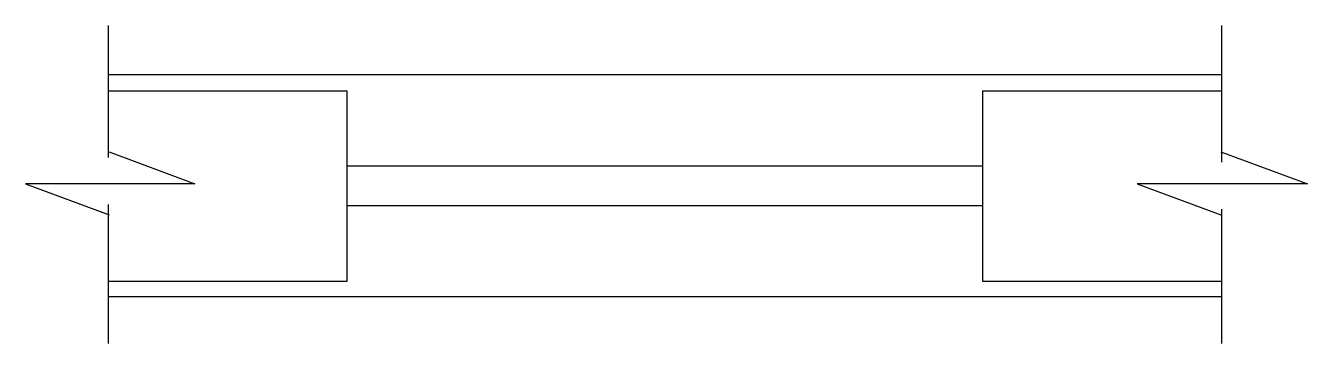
# Model space of a CAD drawing. Header units: metres. Extents: x 13531.1 to 13547.2, y 18609.9 to 18613.9.
import ezdxf

# ---------------------------------------------------------------- set-up
doc = ezdxf.new("R2010")
doc.units = ezdxf.units.M
doc.layers.add('PUB_DIM', color=90, linetype='Continuous')
doc.layers.add('PUB_TEXT', color=7, linetype='Continuous')

msp = doc.modelspace()

# ---------------------------------------------------------------- linework, layer by layer
at = {"layer": 'PUB_DIM'}
for p, q in [((13532.15, 18613.94), (13532.15, 18612.28)), ((13546.15, 18613.94), (13546.15, 18612.22)), ((13546.15, 18613.32), (13532.15, 18613.32)), ((13532.16, 18612.35), (13533.24, 18611.95)), ((13546.14, 18612.35), (13547.23, 18611.95)), ((13543.15, 18612.17), (13535.15, 18612.17)), ((13533.24, 18611.95), (13531.11, 18611.95)), ((13531.11, 18611.95), (13532.16, 18611.56)), ((13547.23, 18611.95), (13545.09, 18611.95)), ((13545.09, 18611.95), (13546.14, 18611.56)), ((13532.15, 18611.69), (13532.15, 18609.94)), ((13543.15, 18611.67), (13535.15, 18611.67)), ((13546.15, 18611.63), (13546.15, 18609.94)), ((13532.15, 18610.53), (13546.15, 18610.53))]:
    msp.add_line(p, q, dxfattribs=at)
at = {"layer": 'PUB_TEXT'}
for points in [[(13532.15, 18613.12), (13535.15, 18613.12), (13535.15, 18610.72), (13532.15, 18610.72)], [(13546.15, 18610.72), (13543.15, 18610.72), (13543.15, 18613.12), (13546.15, 18613.12)]]:
    msp.add_lwpolyline(points, dxfattribs=at)

doc.saveas('drawing.dxf')
